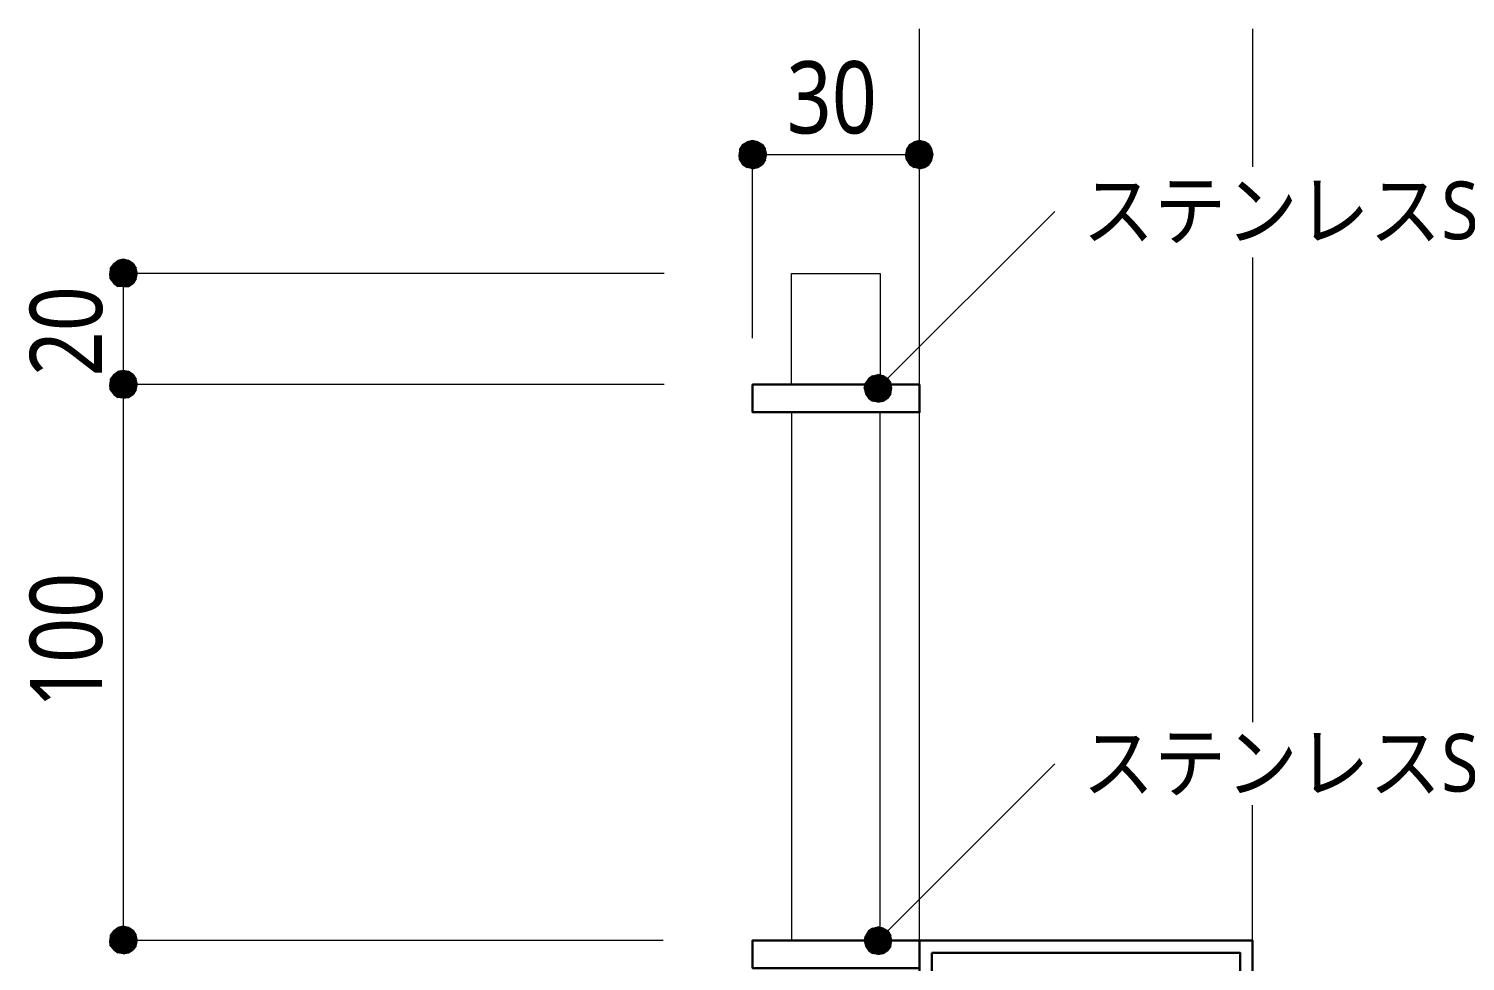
# Model space of a CAD drawing. Header units: millimetres. Extents: x 0 to 420, y 0 to 297.
# Drawn here: x 244.4 to 296.1, y 107.2 to 140.8 of the extents above; entities that cross this region are included whole.
import ezdxf
from ezdxf.enums import TextEntityAlignment as Align

# ---------------------------------------------------------------- set-up
doc = ezdxf.new("R2010")
doc.units = ezdxf.units.MM
doc.styles.add('kst32b', font='NotoSansJP-Variable.ttf')

msp = doc.modelspace()

# ---------------------------------------------------------------- hatches: boundary and pattern name
h = msp.add_hatch(color=7)
h.paths.add_polyline_path([(270.425, 136.737), (270.235, 136.694), (270.425, 136.229), (270.425, 136.737)])
h.paths.add_polyline_path([(270.235, 136.694), (270.425, 136.229), (270.066, 136.588), (270.235, 136.694)])
h.paths.add_polyline_path([(270.425, 136.229), (270.066, 136.588), (269.96, 136.419), (270.425, 136.229)])
for points in [[(270.616, 136.694), (270.425, 136.737), (270.425, 136.229), (270.616, 136.694)], [(276.627, 136.694), (276.437, 136.737), (276.437, 136.229), (276.627, 136.694)], [(247.968, 132.419), (247.777, 132.461), (247.777, 131.953), (247.968, 132.419)], [(247.968, 128.418), (247.777, 128.46), (247.777, 127.952), (247.968, 128.418)], [(274.489, 127.614), (274.595, 127.466), (274.934, 127.825), (274.489, 127.614)], [(247.968, 108.416), (247.777, 108.458), (247.777, 107.95), (247.968, 108.416)], [(274.489, 107.738), (274.595, 107.59), (274.934, 107.929), (274.489, 107.738)]]:
    msp.add_hatch(color=7).paths.add_polyline_path(points)
h = msp.add_hatch(color=7)
h.paths.add_polyline_path([(270.933, 136.229), (270.891, 136.419), (270.425, 136.229), (270.933, 136.229)])
h.paths.add_polyline_path([(270.891, 136.419), (270.425, 136.229), (270.785, 136.588), (270.891, 136.419)])
h.paths.add_polyline_path([(270.425, 136.229), (270.785, 136.588), (270.616, 136.694), (270.425, 136.229)])
h = msp.add_hatch(color=7)
h.paths.add_polyline_path([(276.437, 136.737), (276.246, 136.694), (276.437, 136.229), (276.437, 136.737)])
h.paths.add_polyline_path([(276.246, 136.694), (276.437, 136.229), (276.077, 136.588), (276.246, 136.694)])
h.paths.add_polyline_path([(276.437, 136.229), (276.077, 136.588), (275.971, 136.419), (276.437, 136.229)])
h = msp.add_hatch(color=7)
h.paths.add_polyline_path([(276.923, 136.229), (276.881, 136.419), (276.437, 136.229), (276.923, 136.229)])
h.paths.add_polyline_path([(276.881, 136.419), (276.437, 136.229), (276.775, 136.588), (276.881, 136.419)])
h.paths.add_polyline_path([(276.437, 136.229), (276.775, 136.588), (276.627, 136.694), (276.437, 136.229)])
h = msp.add_hatch(color=7)
h.paths.add_polyline_path([(269.96, 136.419), (269.939, 136.229), (270.425, 136.229), (269.96, 136.419)])
h.paths.add_polyline_path([(269.939, 136.229), (270.425, 136.229), (269.96, 136.038), (269.939, 136.229)])
h.paths.add_polyline_path([(270.425, 136.229), (269.96, 136.038), (270.066, 135.869), (270.425, 136.229)])
h = msp.add_hatch(color=7)
h.paths.add_polyline_path([(270.066, 135.869), (270.235, 135.763), (270.425, 136.229), (270.066, 135.869)])
h.paths.add_polyline_path([(270.235, 135.763), (270.425, 136.229), (270.425, 135.721), (270.235, 135.763)])
h.paths.add_polyline_path([(270.425, 136.229), (270.425, 135.721), (270.616, 135.763), (270.425, 136.229)])
h = msp.add_hatch(color=7)
h.paths.add_polyline_path([(270.616, 135.763), (270.785, 135.869), (270.425, 136.229), (270.616, 135.763)])
h.paths.add_polyline_path([(270.785, 135.869), (270.425, 136.229), (270.891, 136.038), (270.785, 135.869)])
h.paths.add_polyline_path([(270.425, 136.229), (270.891, 136.038), (270.933, 136.229), (270.425, 136.229)])
h = msp.add_hatch(color=7)
h.paths.add_polyline_path([(275.971, 136.419), (275.929, 136.229), (276.437, 136.229), (275.971, 136.419)])
h.paths.add_polyline_path([(275.929, 136.229), (276.437, 136.229), (275.971, 136.038), (275.929, 136.229)])
h.paths.add_polyline_path([(276.437, 136.229), (275.971, 136.038), (276.077, 135.869), (276.437, 136.229)])
h = msp.add_hatch(color=7)
h.paths.add_polyline_path([(276.077, 135.869), (276.246, 135.763), (276.437, 136.229), (276.077, 135.869)])
h.paths.add_polyline_path([(276.246, 135.763), (276.437, 136.229), (276.437, 135.721), (276.246, 135.763)])
h.paths.add_polyline_path([(276.437, 136.229), (276.437, 135.721), (276.627, 135.763), (276.437, 136.229)])
h = msp.add_hatch(color=7)
h.paths.add_polyline_path([(276.627, 135.763), (276.775, 135.869), (276.437, 136.229), (276.627, 135.763)])
h.paths.add_polyline_path([(276.775, 135.869), (276.437, 136.229), (276.881, 136.038), (276.775, 135.869)])
h.paths.add_polyline_path([(276.437, 136.229), (276.881, 136.038), (276.923, 136.229), (276.437, 136.229)])
h = msp.add_hatch(color=7)
h.paths.add_polyline_path([(247.777, 132.461), (247.587, 132.419), (247.777, 131.953), (247.777, 132.461)])
h.paths.add_polyline_path([(247.587, 132.419), (247.777, 131.953), (247.438, 132.313), (247.587, 132.419)])
h.paths.add_polyline_path([(247.777, 131.953), (247.438, 132.313), (247.311, 132.143), (247.777, 131.953)])
h = msp.add_hatch(color=7)
h.paths.add_polyline_path([(248.285, 131.953), (248.243, 132.143), (247.777, 131.953), (248.285, 131.953)])
h.paths.add_polyline_path([(248.243, 132.143), (247.777, 131.953), (248.137, 132.313), (248.243, 132.143)])
h.paths.add_polyline_path([(247.777, 131.953), (248.137, 132.313), (247.968, 132.419), (247.777, 131.953)])
h = msp.add_hatch(color=7)
h.paths.add_polyline_path([(247.311, 132.143), (247.29, 131.953), (247.777, 131.953), (247.311, 132.143)])
h.paths.add_polyline_path([(247.29, 131.953), (247.777, 131.953), (247.311, 131.762), (247.29, 131.953)])
h.paths.add_polyline_path([(247.777, 131.953), (247.311, 131.762), (247.438, 131.593), (247.777, 131.953)])
h = msp.add_hatch(color=7)
h.paths.add_polyline_path([(247.438, 131.593), (247.587, 131.487), (247.777, 131.953), (247.438, 131.593)])
h.paths.add_polyline_path([(247.587, 131.487), (247.777, 131.953), (247.777, 131.466), (247.587, 131.487)])
h.paths.add_polyline_path([(247.777, 131.953), (247.777, 131.466), (247.968, 131.487), (247.777, 131.953)])
h = msp.add_hatch(color=7)
h.paths.add_polyline_path([(247.968, 131.487), (248.137, 131.593), (247.777, 131.953), (247.968, 131.487)])
h.paths.add_polyline_path([(248.137, 131.593), (247.777, 131.953), (248.243, 131.762), (248.137, 131.593)])
h.paths.add_polyline_path([(247.777, 131.953), (248.243, 131.762), (248.285, 131.953), (247.777, 131.953)])
h = msp.add_hatch(color=7)
h.paths.add_polyline_path([(247.777, 128.46), (247.587, 128.418), (247.777, 127.952), (247.777, 128.46)])
h.paths.add_polyline_path([(247.587, 128.418), (247.777, 127.952), (247.438, 128.312), (247.587, 128.418)])
h.paths.add_polyline_path([(247.777, 127.952), (247.438, 128.312), (247.311, 128.143), (247.777, 127.952)])
h = msp.add_hatch(color=7)
h.paths.add_polyline_path([(248.285, 127.952), (248.243, 128.143), (247.777, 127.952), (248.285, 127.952)])
h.paths.add_polyline_path([(248.243, 128.143), (247.777, 127.952), (248.137, 128.312), (248.243, 128.143)])
h.paths.add_polyline_path([(247.777, 127.952), (248.137, 128.312), (247.968, 128.418), (247.777, 127.952)])
h = msp.add_hatch(color=7)
h.paths.add_polyline_path([(275.124, 128.27), (274.934, 128.312), (274.934, 127.825), (275.124, 128.27)])
h.paths.add_polyline_path([(274.934, 128.312), (274.934, 127.825), (274.743, 128.27), (274.934, 128.312)])
h.paths.add_polyline_path([(274.934, 127.825), (274.743, 128.27), (274.595, 128.164), (274.934, 127.825)])
h = msp.add_hatch(color=7)
h.paths.add_polyline_path([(275.442, 127.825), (275.4, 128.016), (274.934, 127.825), (275.442, 127.825)])
h.paths.add_polyline_path([(275.4, 128.016), (274.934, 127.825), (275.294, 128.164), (275.4, 128.016)])
h.paths.add_polyline_path([(274.934, 127.825), (275.294, 128.164), (275.124, 128.27), (274.934, 127.825)])
h = msp.add_hatch(color=7)
h.paths.add_polyline_path([(247.311, 128.143), (247.29, 127.952), (247.777, 127.952), (247.311, 128.143)])
h.paths.add_polyline_path([(247.29, 127.952), (247.777, 127.952), (247.311, 127.762), (247.29, 127.952)])
h.paths.add_polyline_path([(247.777, 127.952), (247.311, 127.762), (247.438, 127.593), (247.777, 127.952)])
h = msp.add_hatch(color=7)
h.paths.add_polyline_path([(247.438, 127.593), (247.587, 127.487), (247.777, 127.952), (247.438, 127.593)])
h.paths.add_polyline_path([(247.587, 127.487), (247.777, 127.952), (247.777, 127.466), (247.587, 127.487)])
h.paths.add_polyline_path([(247.777, 127.952), (247.777, 127.466), (247.968, 127.487), (247.777, 127.952)])
h = msp.add_hatch(color=7)
h.paths.add_polyline_path([(247.968, 127.487), (248.137, 127.593), (247.777, 127.952), (247.968, 127.487)])
h.paths.add_polyline_path([(248.137, 127.593), (247.777, 127.952), (248.243, 127.762), (248.137, 127.593)])
h.paths.add_polyline_path([(247.777, 127.952), (248.243, 127.762), (248.285, 127.952), (247.777, 127.952)])
h = msp.add_hatch(color=7)
h.paths.add_polyline_path([(274.595, 128.164), (274.489, 128.016), (274.934, 127.825), (274.595, 128.164)])
h.paths.add_polyline_path([(274.489, 128.016), (274.934, 127.825), (274.447, 127.825), (274.489, 128.016)])
h.paths.add_polyline_path([(274.934, 127.825), (274.447, 127.825), (274.489, 127.614), (274.934, 127.825)])
h = msp.add_hatch(color=7)
h.paths.add_polyline_path([(274.595, 127.466), (274.743, 127.36), (274.934, 127.825), (274.595, 127.466)])
h.paths.add_polyline_path([(274.743, 127.36), (274.934, 127.825), (274.934, 127.317), (274.743, 127.36)])
h.paths.add_polyline_path([(274.934, 127.825), (274.934, 127.317), (275.124, 127.36), (274.934, 127.825)])
h = msp.add_hatch(color=7)
h.paths.add_polyline_path([(275.124, 127.36), (275.294, 127.466), (274.934, 127.825), (275.124, 127.36)])
h.paths.add_polyline_path([(275.294, 127.466), (274.934, 127.825), (275.4, 127.614), (275.294, 127.466)])
h.paths.add_polyline_path([(274.934, 127.825), (275.4, 127.614), (275.442, 127.825), (274.934, 127.825)])
h = msp.add_hatch(color=7)
h.paths.add_polyline_path([(247.311, 108.14), (247.29, 107.95), (247.777, 107.95), (247.311, 108.14)])
h.paths.add_polyline_path([(247.29, 107.95), (247.777, 107.95), (247.311, 107.759), (247.29, 107.95)])
h.paths.add_polyline_path([(247.777, 107.95), (247.311, 107.759), (247.438, 107.611), (247.777, 107.95)])
h = msp.add_hatch(color=7)
h.paths.add_polyline_path([(247.777, 108.458), (247.587, 108.416), (247.777, 107.95), (247.777, 108.458)])
h.paths.add_polyline_path([(247.587, 108.416), (247.777, 107.95), (247.438, 108.31), (247.587, 108.416)])
h.paths.add_polyline_path([(247.777, 107.95), (247.438, 108.31), (247.311, 108.14), (247.777, 107.95)])
h = msp.add_hatch(color=7)
h.paths.add_polyline_path([(248.285, 107.95), (248.243, 108.14), (247.777, 107.95), (248.285, 107.95)])
h.paths.add_polyline_path([(248.243, 108.14), (247.777, 107.95), (248.137, 108.31), (248.243, 108.14)])
h.paths.add_polyline_path([(247.777, 107.95), (248.137, 108.31), (247.968, 108.416), (247.777, 107.95)])
h = msp.add_hatch(color=7)
h.paths.add_polyline_path([(274.595, 108.289), (274.489, 108.119), (274.934, 107.929), (274.595, 108.289)])
h.paths.add_polyline_path([(274.489, 108.119), (274.934, 107.929), (274.447, 107.929), (274.489, 108.119)])
h.paths.add_polyline_path([(274.934, 107.929), (274.447, 107.929), (274.489, 107.738), (274.934, 107.929)])
h = msp.add_hatch(color=7)
h.paths.add_polyline_path([(275.124, 108.395), (274.934, 108.437), (274.934, 107.929), (275.124, 108.395)])
h.paths.add_polyline_path([(274.934, 108.437), (274.934, 107.929), (274.743, 108.395), (274.934, 108.437)])
h.paths.add_polyline_path([(274.934, 107.929), (274.743, 108.395), (274.595, 108.289), (274.934, 107.929)])
h = msp.add_hatch(color=7)
h.paths.add_polyline_path([(275.442, 107.929), (275.4, 108.119), (274.934, 107.929), (275.442, 107.929)])
h.paths.add_polyline_path([(275.4, 108.119), (274.934, 107.929), (275.294, 108.289), (275.4, 108.119)])
h.paths.add_polyline_path([(274.934, 107.929), (275.294, 108.289), (275.124, 108.395), (274.934, 107.929)])
h = msp.add_hatch(color=7)
h.paths.add_polyline_path([(247.438, 107.611), (247.587, 107.505), (247.777, 107.95), (247.438, 107.611)])
h.paths.add_polyline_path([(247.587, 107.505), (247.777, 107.95), (247.777, 107.463), (247.587, 107.505)])
h.paths.add_polyline_path([(247.777, 107.95), (247.777, 107.463), (247.968, 107.505), (247.777, 107.95)])
h = msp.add_hatch(color=7)
h.paths.add_polyline_path([(247.968, 107.505), (248.137, 107.611), (247.777, 107.95), (247.968, 107.505)])
h.paths.add_polyline_path([(248.137, 107.611), (247.777, 107.95), (248.243, 107.759), (248.137, 107.611)])
h.paths.add_polyline_path([(247.777, 107.95), (248.243, 107.759), (248.285, 107.95), (247.777, 107.95)])
h = msp.add_hatch(color=7)
h.paths.add_polyline_path([(274.595, 107.59), (274.743, 107.484), (274.934, 107.929), (274.595, 107.59)])
h.paths.add_polyline_path([(274.743, 107.484), (274.934, 107.929), (274.934, 107.442), (274.743, 107.484)])
h.paths.add_polyline_path([(274.934, 107.929), (274.934, 107.442), (275.124, 107.484), (274.934, 107.929)])
h = msp.add_hatch(color=7)
h.paths.add_polyline_path([(275.124, 107.484), (275.294, 107.59), (274.934, 107.929), (275.124, 107.484)])
h.paths.add_polyline_path([(275.294, 107.59), (274.934, 107.929), (275.4, 107.738), (275.294, 107.59)])
h.paths.add_polyline_path([(274.934, 107.929), (275.4, 107.738), (275.442, 107.929), (274.934, 107.929)])

# ---------------------------------------------------------------- linework, layer by layer
at = {"lineweight": 13}
for points in [[(276.437, 107.95), (276.437, 140.758)], [(288.417, 140.758), (288.417, 135.784)], [(270.425, 129.625), (270.425, 136.229)], [(270.425, 136.229), (276.437, 136.229)], [(274.934, 127.825), (281.305, 134.175)], [(288.417, 132.525), (288.417, 115.803)], [(267.25, 131.953), (247.777, 131.953)], [(247.777, 131.953), (247.777, 127.952), (247.777, 107.95)], [(271.822, 127.952), (271.822, 131.953), (275.019, 131.953), (275.019, 127.952)], [(267.25, 127.952), (247.777, 127.952)], [(271.822, 126.958), (271.822, 107.95)], [(275.019, 107.95), (275.019, 126.958)], [(274.934, 107.929), (281.305, 114.3)], [(288.417, 107.95), (288.417, 112.818)], [(267.208, 107.95), (247.777, 107.95)]]:
    msp.add_lwpolyline(points, dxfattribs=at)
at = {"lineweight": 0}
for points in [[(270.425, 136.229), (270.066, 136.588), (269.96, 136.419)], [(270.235, 136.694), (270.425, 136.229), (270.066, 136.588)], [(270.425, 136.737), (270.235, 136.694), (270.425, 136.229)], [(270.616, 136.694), (270.425, 136.737), (270.425, 136.229)], [(270.425, 136.229), (270.785, 136.588), (270.616, 136.694)], [(270.891, 136.419), (270.425, 136.229), (270.785, 136.588)], [(276.437, 136.229), (276.077, 136.588), (275.971, 136.419)], [(276.246, 136.694), (276.437, 136.229), (276.077, 136.588)], [(276.437, 136.737), (276.246, 136.694), (276.437, 136.229)], [(276.627, 136.694), (276.437, 136.737), (276.437, 136.229)], [(276.437, 136.229), (276.775, 136.588), (276.627, 136.694)], [(276.881, 136.419), (276.437, 136.229), (276.775, 136.588)], [(269.96, 136.419), (269.939, 136.229), (270.425, 136.229)], [(269.939, 136.229), (270.425, 136.229), (269.96, 136.038)], [(270.425, 136.229), (269.96, 136.038), (270.066, 135.869)], [(270.066, 135.869), (270.235, 135.763), (270.425, 136.229)], [(270.235, 135.763), (270.425, 136.229), (270.425, 135.721)], [(270.933, 136.229), (270.891, 136.419), (270.425, 136.229)], [(270.425, 136.229), (270.425, 135.721), (270.616, 135.763)], [(270.616, 135.763), (270.785, 135.869), (270.425, 136.229)], [(270.785, 135.869), (270.425, 136.229), (270.891, 136.038)], [(270.425, 136.229), (270.891, 136.038), (270.933, 136.229)], [(275.971, 136.419), (275.929, 136.229), (276.437, 136.229)], [(275.929, 136.229), (276.437, 136.229), (275.971, 136.038)], [(276.437, 136.229), (275.971, 136.038), (276.077, 135.869)], [(276.077, 135.869), (276.246, 135.763), (276.437, 136.229)], [(276.246, 135.763), (276.437, 136.229), (276.437, 135.721)], [(276.923, 136.229), (276.881, 136.419), (276.437, 136.229)], [(276.437, 136.229), (276.437, 135.721), (276.627, 135.763)], [(276.627, 135.763), (276.775, 135.869), (276.437, 136.229)], [(276.775, 135.869), (276.437, 136.229), (276.881, 136.038)], [(276.437, 136.229), (276.881, 136.038), (276.923, 136.229)], [(247.587, 132.419), (247.777, 131.953), (247.438, 132.313)], [(247.777, 132.461), (247.587, 132.419), (247.777, 131.953)], [(247.968, 132.419), (247.777, 132.461), (247.777, 131.953)], [(247.777, 131.953), (248.137, 132.313), (247.968, 132.419)], [(247.311, 132.143), (247.29, 131.953), (247.777, 131.953)], [(247.29, 131.953), (247.777, 131.953), (247.311, 131.762)], [(247.777, 131.953), (247.438, 132.313), (247.311, 132.143)], [(247.777, 131.953), (247.311, 131.762), (247.438, 131.593)], [(247.438, 131.593), (247.587, 131.487), (247.777, 131.953)], [(247.587, 131.487), (247.777, 131.953), (247.777, 131.466)], [(248.243, 132.143), (247.777, 131.953), (248.137, 132.313)], [(248.285, 131.953), (248.243, 132.143), (247.777, 131.953)], [(247.777, 131.953), (247.777, 131.466), (247.968, 131.487)], [(247.968, 131.487), (248.137, 131.593), (247.777, 131.953)], [(248.137, 131.593), (247.777, 131.953), (248.243, 131.762)], [(247.777, 131.953), (248.243, 131.762), (248.285, 131.953)], [(247.777, 127.952), (247.438, 128.312), (247.311, 128.143)], [(247.587, 128.418), (247.777, 127.952), (247.438, 128.312)], [(247.777, 128.46), (247.587, 128.418), (247.777, 127.952)], [(247.968, 128.418), (247.777, 128.46), (247.777, 127.952)], [(247.777, 127.952), (248.137, 128.312), (247.968, 128.418)], [(248.243, 128.143), (247.777, 127.952), (248.137, 128.312)], [(274.934, 127.825), (274.743, 128.27), (274.595, 128.164)], [(274.934, 128.312), (274.934, 127.825), (274.743, 128.27)], [(275.124, 128.27), (274.934, 128.312), (274.934, 127.825)], [(274.934, 127.825), (275.294, 128.164), (275.124, 128.27)], [(247.311, 128.143), (247.29, 127.952), (247.777, 127.952)], [(247.29, 127.952), (247.777, 127.952), (247.311, 127.762)], [(247.777, 127.952), (247.311, 127.762), (247.438, 127.593)], [(247.438, 127.593), (247.587, 127.487), (247.777, 127.952)], [(247.587, 127.487), (247.777, 127.952), (247.777, 127.466)], [(248.285, 127.952), (248.243, 128.143), (247.777, 127.952)], [(247.777, 127.952), (247.777, 127.466), (247.968, 127.487)], [(247.968, 127.487), (248.137, 127.593), (247.777, 127.952)], [(248.137, 127.593), (247.777, 127.952), (248.243, 127.762)], [(247.777, 127.952), (248.243, 127.762), (248.285, 127.952)], [(274.489, 128.016), (274.934, 127.825), (274.447, 127.825)], [(274.934, 127.825), (274.447, 127.825), (274.489, 127.614)], [(274.595, 128.164), (274.489, 128.016), (274.934, 127.825)], [(274.489, 127.614), (274.595, 127.466), (274.934, 127.825)], [(274.595, 127.466), (274.743, 127.36), (274.934, 127.825)], [(274.743, 127.36), (274.934, 127.825), (274.934, 127.317)], [(275.4, 128.016), (274.934, 127.825), (275.294, 128.164)], [(275.442, 127.825), (275.4, 128.016), (274.934, 127.825)], [(274.934, 127.825), (274.934, 127.317), (275.124, 127.36)], [(275.124, 127.36), (275.294, 127.466), (274.934, 127.825)], [(275.294, 127.466), (274.934, 127.825), (275.4, 127.614)], [(274.934, 127.825), (275.4, 127.614), (275.442, 127.825)], [(247.311, 108.14), (247.29, 107.95), (247.777, 107.95)], [(247.777, 107.95), (247.438, 108.31), (247.311, 108.14)], [(247.587, 108.416), (247.777, 107.95), (247.438, 108.31)], [(247.777, 108.458), (247.587, 108.416), (247.777, 107.95)], [(247.968, 108.416), (247.777, 108.458), (247.777, 107.95)], [(247.777, 107.95), (248.137, 108.31), (247.968, 108.416)], [(248.243, 108.14), (247.777, 107.95), (248.137, 108.31)], [(248.285, 107.95), (248.243, 108.14), (247.777, 107.95)], [(274.489, 108.119), (274.934, 107.929), (274.447, 107.929)], [(274.595, 108.289), (274.489, 108.119), (274.934, 107.929)], [(274.934, 107.929), (274.743, 108.395), (274.595, 108.289)], [(274.934, 108.437), (274.934, 107.929), (274.743, 108.395)], [(275.124, 108.395), (274.934, 108.437), (274.934, 107.929)], [(274.934, 107.929), (275.294, 108.289), (275.124, 108.395)], [(275.4, 108.119), (274.934, 107.929), (275.294, 108.289)], [(275.442, 107.929), (275.4, 108.119), (274.934, 107.929)], [(247.29, 107.95), (247.777, 107.95), (247.311, 107.759)], [(247.777, 107.95), (247.311, 107.759), (247.438, 107.611)], [(247.438, 107.611), (247.587, 107.505), (247.777, 107.95)], [(247.587, 107.505), (247.777, 107.95), (247.777, 107.463)], [(247.777, 107.95), (247.777, 107.463), (247.968, 107.505)], [(247.968, 107.505), (248.137, 107.611), (247.777, 107.95)], [(248.137, 107.611), (247.777, 107.95), (248.243, 107.759)], [(247.777, 107.95), (248.243, 107.759), (248.285, 107.95)], [(274.934, 107.929), (274.447, 107.929), (274.489, 107.738)], [(274.489, 107.738), (274.595, 107.59), (274.934, 107.929)], [(274.595, 107.59), (274.743, 107.484), (274.934, 107.929)], [(274.743, 107.484), (274.934, 107.929), (274.934, 107.442)], [(274.934, 107.929), (274.934, 107.442), (275.124, 107.484)], [(275.124, 107.484), (275.294, 107.59), (274.934, 107.929)], [(275.294, 107.59), (274.934, 107.929), (275.4, 107.738)], [(274.934, 107.929), (275.4, 107.738), (275.442, 107.929)]]:
    msp.add_lwpolyline(points, close=True, dxfattribs=at)
at = {"lineweight": 30}
for points in [[(276.437, 127.952), (276.437, 126.958), (270.425, 126.958), (270.425, 127.952)], [(276.437, 101.96), (276.437, 107.95), (288.417, 107.95), (288.417, 101.96)], [(276.881, 107.505), (287.973, 107.505), (287.973, 102.425), (276.881, 102.425)]]:
    msp.add_lwpolyline(points, close=True, dxfattribs=at)
msp.add_lwpolyline([(276.437, 107.95), (270.425, 107.95), (270.425, 106.955), (276.437, 106.955)], dxfattribs=at)

# ---------------------------------------------------------------- texts
at = {"style": 'kst32b'}
for s, height, p, p2 in [('30', 2.5989, (271.653, 136.991), (274.902, 136.991)), ('ステンレスSUS304 t=5', 2.07913, (282.3, 133.181), (308.289, 133.181)), ('20', 2.5989, (247.015, 128.249), (247.015, 131.497)), ('100', 2.5989, (247.015, 116.311), (247.015, 121.184)), ('ステンレスSUS304 t=5', 2.07913, (282.3, 113.305), (308.289, 113.305))]:
    msp.add_text(s, height=height, dxfattribs=at).set_placement(p, p2, align=Align.FIT)

doc.saveas('drawing.dxf')
